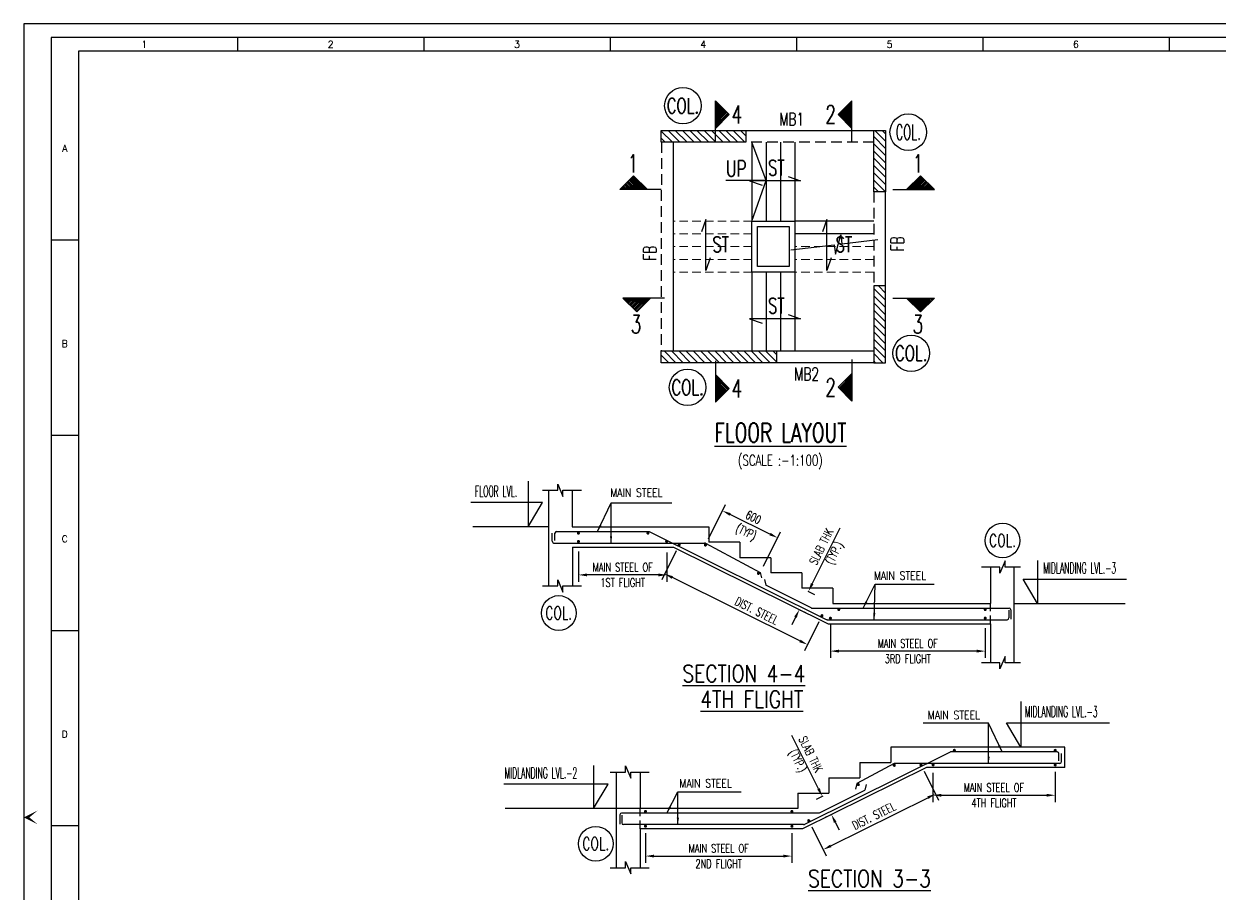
# Model space of a CAD drawing. Header units: millimetres. Extents: x 1056218 to 1123340, y -431462 to -384245.
# Drawn here: x 1056218 to 1091245, y -409738 to -384245 of the extents above; entities that cross this region are included whole.
import ezdxf
from ezdxf.enums import TextEntityAlignment as Align

# ---------------------------------------------------------------- set-up
doc = ezdxf.new("R2010")
doc.units = ezdxf.units.MM
doc.header["$MEASUREMENT"] = 0
doc.header["$PDMODE"] = 34
doc.header["$PDSIZE"] = -5
for name, pattern in [('( HIDDEN )', [0.375, 0.25, -0.125]), ('CONTINULUS', [0, 0, 0]), ('DASHED', [0.75, 0.5, -0.25]), ('HIDDEN2', [0.1875, 0.125, -0.0625])]:
    doc.linetypes.add(name, pattern=pattern)
for name, color, linetype in [('LEVEL SECTION', 3, 'Continuous'), ('PNA', 8, 'Continuous'), ('R.C.C. STRUCTURE', 4, 'Continuous'), ('S-BEAM INNER', 4, 'HIDDEN2'), ('S-BEAM NO', 3, 'Continuous'), ('S-BRECK LINE', 8, 'Continuous'), ('S-COLUMN', 1, 'Continuous'), ('S-COLUMN CIRCLE', 9, 'Continuous'), ('S-COLUMN HATCH', 8, 'Continuous'), ('S-COLUMN NO', 2, 'Continuous'), ('S-DIM-1', 5, 'Continuous'), ('S-LEVEL SECTION', 3, 'Continuous'), ('S-REINFORCEMENT', 6, 'Continuous'), ('S-SECTION MARK', 1, 'Continuous'), ('S-SLAB MARK', 3, 'Continuous'), ('S-SLAB NO', 3, 'Continuous'), ('S-STAIRCASE', 5, 'Continuous'), ('S-TEXT', 2, 'Continuous'), ('S-TEXT-1', 4, 'Continuous'), ('S-TITIL', 6, 'Continuous'), ('STEEL', 6, 'Continuous')]:
    doc.layers.add(name, color=color, linetype=linetype)
doc.styles.add('ROMANS', font='simplex.shx', dxfattribs={"width": 0.7})
doc.dimstyles.new('DIM 100', dxfattribs={"dimscale": 100, "dimtxt": 2, "dimasz": 2, "dimexe": 1, "dimexo": 1, "dimgap": 1, "dimtad": 1, "dimdec": 0, "dimzin": 0, "dimdsep": 46, "dimtxsty": 'ROMANS', "dimcen": 0, "dimclrd": 170, "dimclre": 170, "dimclrt": 4, "dimadec": 0, "dimazin": 0, "dimtfac": 1, "dimtdec": 0, "dimtofl": 0, "dimtmove": 0, "dimatfit": 3, "dimfxl": 0, "dimtolj": 1, "dimtzin": 0, "dimarcsym": 0})
doc.dimstyles.new('dim33.33', dxfattribs={"dimtxt": 250, "dimasz": 250, "dimexe": 200, "dimexo": 200, "dimgap": 100, "dimtad": 1, "dimdec": 0, "dimlfac": 0.333331, "dimzin": 0, "dimdsep": 46, "dimtxsty": 'ROMANS', "dimcen": 0, "dimclrd": 5, "dimclre": 5, "dimclrt": 4, "dimadec": 0, "dimazin": 0, "dimtfac": 1, "dimtdec": 0, "dimtix": 1, "dimtofl": 0, "dimtmove": 2, "dimatfit": 3, "dimfxl": 0, "dimtolj": 1, "dimtzin": 0, "dimlwd": -1, "dimlwe": -1, "dimarcsym": 0})
pattern_1 = [(135, (-333103.3, -343183.53), (-106.066017, -106.066017), [])]
pattern_2 = [(135, (-326878.3, -340588.56), (-106.066017, -106.066017), [])]

# ---------------------------------------------------------------- blocks, each defined once
blk = doc.blocks.new('*D35')
at = {"layer": 'Defpoints', "color": 0}
for p in [(1082852, -406006), (1086442, -405981), (1086442, -406868)]:
    blk.add_point(p, dxfattribs=at)
at = {"layer": 'S-DIM-1', "color": 5}
for p, q in [((1082852, -406206), (1082852, -407068)), ((1086442, -406181), (1086442, -407068)), ((1083102, -406868), (1086192, -406868))]:
    blk.add_line(p, q, dxfattribs=at)
for points in [[(1083102, -406827), (1083102, -406910), (1082852, -406868)], [(1086192, -406910), (1086192, -406827), (1086442, -406868)]]:
    blk.add_solid(points, dxfattribs=at)
at = {"layer": 'S-DIM-1', "color": 4, "char_height": 250, "attachment_point": 5, "style": 'ROMANS'}
for s, insert in [('\\A1;\\Fsimplex.shx|c1;MAIN STEEL OF', (1084647, -406643)), ('4TH FLIGHT', (1084647, -407093))]:
    blk.add_mtext(s, dxfattribs=dict(at, insert=insert))
blk = doc.blocks.new('*D36')
at = {"layer": 'Defpoints', "color": 0}
for p in [(1074434, -407778), (1078727, -407778), (1078727, -408652)]:
    blk.add_point(p, dxfattribs=at)
at = {"layer": 'S-DIM-1', "color": 5}
for p, q in [((1074434, -407978), (1074434, -408852)), ((1078727, -407978), (1078727, -408852)), ((1074684, -408652), (1078477, -408652))]:
    blk.add_line(p, q, dxfattribs=at)
for points in [[(1074684, -408611), (1074684, -408694), (1074434, -408652)], [(1078477, -408694), (1078477, -408611), (1078727, -408652)]]:
    blk.add_solid(points, dxfattribs=at)
at = {"layer": 'S-DIM-1', "color": 4, "char_height": 250, "attachment_point": 5, "style": 'ROMANS'}
for s, insert in [('\\A1;\\Fsimplex.shx|c1;MAIN STEEL OF', (1076580, -408427)), ('2ND FLIGHT', (1076580, -408877))]:
    blk.add_mtext(s, dxfattribs=dict(at, insert=insert))
blk = doc.blocks.new('*D37')
at = {"layer": 'Defpoints', "color": 0}
for p in [(1082509, -405978), (1082932, -406829), (1079218, -407613)]:
    blk.add_point(p, dxfattribs=at)
at = {"layer": 'S-DIM-1', "color": 5}
for p, q in [((1082598, -406157), (1083021, -407008)), ((1079865, -408353), (1082708, -406940)), ((1079307, -407792), (1079731, -408643))]:
    blk.add_line(p, q, dxfattribs=at)
for points in [[(1082727, -406978), (1082689, -406903), (1082932, -406829)], [(1079847, -408316), (1079884, -408390), (1079642, -408464)]]:
    blk.add_solid(points, dxfattribs=at)
at = {"layer": 'S-DIM-1', "color": 4, "insert": (1081129, -407472), "char_height": 250, "attachment_point": 5, "rotation": 26.4273, "style": 'ROMANS'}
blk.add_mtext('\\A1;\\Fsimplex.shx|c1;DIST. STEEL', dxfattribs=at)
blk = doc.blocks.new('*D38')
at = {"layer": 'Defpoints', "color": 0}
for p in [(1079807, -406804), (1080074, -407339), (1079883, -407435)]:
    blk.add_point(p, dxfattribs=at)
at = {"layer": 'S-DIM-1', "color": 5}
for p, q in [((1079504, -406676), (1078726, -405119)), ((1079628, -406893), (1079437, -406989)), ((1079896, -407428), (1079704, -407524)), ((1079994, -407658), (1080106, -407882))]:
    blk.add_line(p, q, dxfattribs=at)
for points in [[(1079466, -406695), (1079541, -406657), (1079615, -406900)], [(1080032, -407640), (1079957, -407677), (1079883, -407435)]]:
    blk.add_solid(points, dxfattribs=at)
at = {"layer": 'S-DIM-1', "color": 4, "insert": (1079055, -405779), "char_height": 250, "attachment_point": 5, "rotation": 296.5497, "style": 'ROMANS'}
blk.add_mtext('\\A1;SLAB THK\\P(TYP.)', dxfattribs=at)
blk = doc.blocks.new('*D44')
at = {"layer": 'Defpoints', "color": 0}
for p in [(1072469, -399519), (1075065, -399544), (1072469, -400406)]:
    blk.add_point(p, dxfattribs=at)
at = {"layer": 'S-DIM-1', "color": 5}
for p, q in [((1072469, -399719), (1072469, -400606)), ((1075065, -399744), (1075065, -400606)), ((1074815, -400406), (1072719, -400406))]:
    blk.add_line(p, q, dxfattribs=at)
for points in [[(1072719, -400365), (1072719, -400448), (1072469, -400406)], [(1074815, -400448), (1074815, -400365), (1075065, -400406)]]:
    blk.add_solid(points, dxfattribs=at)
at = {"layer": 'S-DIM-1', "color": 4, "char_height": 250, "attachment_point": 5, "style": 'ROMANS'}
for s, insert in [('\\A1;\\Fsimplex.shx|c1;MAIN STEEL OF', (1073767, -400181)), ('1ST FLIGHT', (1073767, -400631))]:
    blk.add_mtext(s, dxfattribs=dict(at, insert=insert))
blk = doc.blocks.new('*D45')
at = {"layer": 'Defpoints', "color": 0}
for p in [(1079853, -401674), (1084392, -401766), (1079853, -402641)]:
    blk.add_point(p, dxfattribs=at)
at = {"layer": 'S-DIM-1', "color": 5}
for p, q in [((1079853, -401874), (1079853, -402841)), ((1084392, -401966), (1084392, -402841)), ((1084142, -402641), (1080103, -402641))]:
    blk.add_line(p, q, dxfattribs=at)
for points in [[(1080103, -402599), (1080103, -402682), (1079853, -402641)], [(1084142, -402682), (1084142, -402599), (1084392, -402641)]]:
    blk.add_solid(points, dxfattribs=at)
at = {"layer": 'S-DIM-1', "color": 4, "char_height": 250, "attachment_point": 5, "style": 'ROMANS'}
for s, insert in [('\\A1;\\Fsimplex.shx|c1;MAIN STEEL OF', (1082122, -402416)), ('3RD FLIGHT', (1082122, -402866))]:
    blk.add_mtext(s, dxfattribs=dict(at, insert=insert))
blk = doc.blocks.new('*D46')
at = {"layer": 'Defpoints', "color": 0}
for p in [(1075421, -399521), (1074998, -400372), (1079607, -401601)]:
    blk.add_point(p, dxfattribs=at)
at = {"layer": 'S-DIM-1', "color": 5}
for p, q in [((1075332, -399700), (1074909, -400551)), ((1078960, -402341), (1075222, -400483)), ((1079518, -401780), (1079095, -402631))]:
    blk.add_line(p, q, dxfattribs=at)
for points in [[(1075241, -400446), (1075203, -400521), (1074998, -400372)], [(1078941, -402378), (1078978, -402304), (1079184, -402452)]]:
    blk.add_solid(points, dxfattribs=at)
at = {"layer": 'S-DIM-1', "color": 4, "insert": (1077696, -401460), "char_height": 250, "attachment_point": 5, "rotation": 333.5733, "style": 'ROMANS'}
blk.add_mtext('\\A1;DIST. STEEL', dxfattribs=at)
blk = doc.blocks.new('*D47')
at = {"layer": 'Defpoints', "color": 0}
for p in [(1079018, -400792), (1078751, -401327), (1078943, -401423)]:
    blk.add_point(p, dxfattribs=at)
at = {"layer": 'S-DIM-1', "color": 5}
for p, q in [((1079322, -400664), (1080140, -399026)), ((1079197, -400881), (1079389, -400977)), ((1078930, -401416), (1079122, -401512)), ((1078831, -401646), (1078719, -401870))]:
    blk.add_line(p, q, dxfattribs=at)
for points in [[(1079284, -400645), (1079359, -400683), (1079210, -400888)], [(1078868, -401665), (1078794, -401628), (1078943, -401423)]]:
    blk.add_solid(points, dxfattribs=at)
at = {"layer": 'S-DIM-1', "color": 4, "insert": (1079811, -399686), "char_height": 250, "attachment_point": 5, "rotation": 63.4503, "style": 'ROMANS'}
blk.add_mtext('\\A1;SLAB THK\\P(TYP.)', dxfattribs=at)
blk = doc.blocks.new('*D48')
at = {"layer": 'Defpoints', "color": 0}
for p in [(1076690, -398523), (1076194, -399531), (1077810, -400327)]:
    blk.add_point(p, dxfattribs=at)
at = {"layer": 'S-DIM-1', "color": 5}
for p, q in [((1076282, -399352), (1076779, -398343)), ((1078082, -399208), (1076915, -398633)), ((1077898, -400147), (1078395, -399138))]:
    blk.add_line(p, q, dxfattribs=at)
for points in [[(1076933, -398596), (1076896, -398670), (1076690, -398523)], [(1078064, -399245), (1078101, -399170), (1078307, -399318)]]:
    blk.add_solid(points, dxfattribs=at)
at = {"layer": 'S-DIM-1', "color": 4, "char_height": 250, "attachment_point": 5, "rotation": 333.7989, "style": 'ROMANS'}
for s, insert in [('\\A1;600', (1077598, -398718)), ('(TYP)', (1077370, -399181))]:
    blk.add_mtext(s, dxfattribs=dict(at, insert=insert))
blk = doc.blocks.new('FOLDER')
at = {"layer": 'PNA'}
for points in [[(-1250, 2500), (0, 0), (0, 1000)], [(1250, 2500), (0, 0), (0, 1000)]]:
    blk.add_solid(points, dxfattribs=at)
blk = doc.blocks.new('SHEET')
at = {"elevation": -8, "flags": 128}
blk.add_lwpolyline([(674017, -125881), (763101, -125881), (763101, -63214), (674017, -63214)], close=True, dxfattribs=at)
at = {"layer": 'PNA'}
for p, q in [((682323, -63743, -8), (682323, -64273, -8)), ((689570, -63743, -8), (689570, -64273, -8)), ((696817, -63743, -8), (696817, -64273, -8)), ((704065, -63743, -8), (704065, -64273, -8)), ((711312, -63743, -8), (711312, -64273, -8)), ((718559, -63743, -8), (718559, -64273, -8)), ((675076, -71620, -8), (676135, -71620, -8)), ((675076, -79220, -8), (676135, -79220, -8)), ((675076, -86820, -8), (676135, -86820, -8)), ((675076, -94421, -8), (676135, -94421, -8))]:
    blk.add_line(p, q, dxfattribs=at)
at = {"layer": 'PNA', "color": 1, "elevation": -8}
for points in [[(675076, -125351), (762572, -125351), (762572, -63743), (675076, -63743)], [(676135, -124822), (762042, -124822), (762042, -64273), (676135, -64273)]]:
    blk.add_lwpolyline(points, close=True, dxfattribs=at)
at = {"layer": 'PNA', "xscale": 0.2118545526379952, "yscale": 0.2118545526379952, "zscale": 0.2118545526379952, "rotation": 270}
blk.add_blockref('FOLDER', (674017, -94103, -8), dxfattribs=at)
at = {"layer": 'PNA', "style": 'ROMANS'}
for s, p in [('1', (678700, -64008, -8)), ('2', (685947, -64008, -8)), ('3', (693195, -64008, -8)), ('4', (700442, -64008, -8)), ('5', (707689, -64008, -8)), ('6', (714936, -64008, -8)), ('A', (675605, -68060, -8)), ('B', (675605, -75660, -8)), ('C', (675605, -83260, -8)), ('D', (675605, -90861, -8))]:
    blk.add_text(s, height=265, dxfattribs=at).set_placement(p, align=Align.MIDDLE)

msp = doc.modelspace()

# ---------------------------------------------------------------- hatches: boundary and pattern name
at = {"layer": 'S-COLUMN HATCH'}
h = msp.add_hatch(dxfattribs=at)
h.set_pattern_fill('ANSI31', color=256, scale=1200, angle=90, style=0)
h.set_pattern_definition(pattern_1)
h.paths.add_polyline_path([(1074898.8, -387372.1), (1077373.8, -387372.1), (1077373.8, -387717.1), (1074898.8, -387717.1)])
h = msp.add_hatch(dxfattribs=at)
h.set_pattern_fill('ANSI31', color=256, scale=1200, angle=90, style=0)
h.set_pattern_definition(pattern_2)
h.paths.add_polyline_path([(1081123.8, -387372.1), (1081469, -387372.1), (1081469, -389172.1), (1081123.8, -389172.1)])
h = msp.add_hatch(dxfattribs=at)
h.set_pattern_fill('ANSI31', color=256, scale=1200, angle=90, style=0)
h.set_pattern_definition(pattern_2)
h.paths.add_polyline_path([(1081123.8, -394182.1), (1081469, -394182.1), (1081469, -391932.1), (1081123.8, -391932.1)])
h = msp.add_hatch(dxfattribs=at)
h.set_pattern_fill('ANSI31', color=256, scale=1200, angle=90, style=0)
h.set_pattern_definition(pattern_1)
h.paths.add_polyline_path([(1074898.8, -393837.1), (1078273.8, -393837.1), (1078273.8, -394182.1), (1074898.8, -394182.1)])
at = {"layer": 'S-SECTION MARK', "ltscale": 5}
h = msp.add_hatch(dxfattribs=at)
h.set_pattern_fill('ANSI31', color=256, scale=258.610446, angle=270, style=0)
h.set_pattern_definition([(225, (1079247.574, -275010.477), (-22.85815, 22.85815), [])])
h.paths.add_polyline_path([(1076889.8, -386906.2), (1076489.1, -386498.4), (1076489.1, -387314)])
h = msp.add_hatch(dxfattribs=at)
h.set_pattern_fill('ANSI31', color=256, scale=258.610446, angle=270, style=0)
h.set_pattern_definition([(315, (1077726.95, -275009.912), (22.85815, 22.85815), [])])
h.paths.add_polyline_path([(1080084.7, -386905.6), (1080485.4, -386497.8), (1080485.4, -387313.4)])
h = msp.add_hatch(dxfattribs=at)
h.set_pattern_fill('ANSI31', color=256, scale=258.610446, angle=360, style=0)
h.set_pattern_definition([(135, (1191410.99, -391862.108), (22.85815, 22.85815), [])])
h.paths.add_polyline_path([(1074086.6, -388702.9), (1073678.8, -389103.6), (1074494.4, -389103.6)])
h = msp.add_hatch(dxfattribs=at)
h.set_pattern_fill('ANSI31', color=256, scale=258.610446, angle=180, style=0)
h.set_pattern_definition([(45, (965168.384, -391862.108), (-22.85815, 22.85815), [])])
h.paths.add_polyline_path([(1082492.7, -388702.9), (1082900.5, -389103.6), (1082084.9, -389103.6)])
h = msp.add_hatch(dxfattribs=at)
h.set_pattern_fill('ANSI31', color=256, scale=258.610446, style=0)
h.set_pattern_definition([(225, (1191500.615, -389534.846), (22.85815, -22.85815), [])])
h.paths.add_polyline_path([(1074176.3, -392694), (1073768.5, -392293.3), (1074584.1, -392293.3)])
h = msp.add_hatch(dxfattribs=at)
h.set_pattern_fill('ANSI31', color=256, scale=258.610446, angle=180, style=0)
h.set_pattern_definition([(315, (965168.384, -389534.846), (-22.85815, -22.85815), [])])
h.paths.add_polyline_path([(1082492.7, -392694), (1082900.5, -392293.3), (1082084.9, -392293.3)])
h = msp.add_hatch(dxfattribs=at)
h.set_pattern_fill('ANSI31', color=256, scale=258.610446, angle=90, style=0)
h.set_pattern_definition([(135, (1079247.574, -506831.33), (-22.85815, -22.85815), [])])
h.paths.add_polyline_path([(1076889.8, -394935.6), (1076489.1, -395343.4), (1076489.1, -394527.8)])
h = msp.add_hatch(dxfattribs=at)
h.set_pattern_fill('ANSI31', color=256, scale=258.610446, angle=90, style=0)
h.set_pattern_definition([(45, (1077726.95, -506798.58), (22.85815, -22.85815), [])])
h.paths.add_polyline_path([(1080084.7, -394902.9), (1080485.4, -395310.7), (1080485.4, -394495.1)])

# ---------------------------------------------------------------- linework, layer by layer
at = {"layer": 'LEVEL SECTION'}
for p, q in [((1071600.2, -398992, 7.5), (1069373.4, -398991.9, 7.5)), ((1085237, -401241.9, 7.5), (1088492.8, -401241.9, 7.5)), ((1074278.7, -407253.9, 7.5), (1070325.4, -407253.9, 7.5))]:
    msp.add_line(p, q, dxfattribs=at)
for points, elevation in [([(1070996.1, -397657.2), (1070996.1, -398992), (1071418.6, -398278), (1069311.9, -398278)], 8), ([(1085926.9, -399982.1), (1085926.9, -401242), (1085504.4, -400527.9), (1088535.8, -400527.9)], 7.5), ([(1085926.9, -399982.1), (1085926.9, -401242), (1085504.4, -400527.9), (1088453.5, -400527.9)], 7.5), ([(1085434.7, -404119.1), (1085434.7, -405453.9), (1085012.2, -404739.9), (1088031, -404739.9)], 8), ([(1072914.4, -405994), (1072914.4, -407253.9), (1073336.9, -406539.9), (1070284.6, -406539.9)], 7.5), ([(1072914.4, -405994), (1072914.4, -407253.9), (1073336.9, -406539.9), (1070367, -406539.9)], 7.5)]:
    msp.add_lwpolyline(points, dxfattribs=dict(at, elevation=elevation))
at = {"layer": 'R.C.C. STRUCTURE', "color": 130, "linetype": 'Continuous'}
for p, q in [((1072290.6, -398991.9, 8.1), (1076292.5, -398991.9, 7.5)), ((1072290.6, -398991.9, 8.1), (1076292.5, -398991.9, 7.5)), ((1076292.5, -398991.9, 7.5), (1076292.5, -399441.9, 7.5)), ((1076292.5, -398991.9, 7.5), (1076292.5, -399441.9, 7.5)), ((1072290.7, -399591.9, 15.5), (1075249.5, -399591.9, 8.2)), ((1072290.7, -399591.9, 15.5), (1075251.3, -399591.9, 8.2)), ((1075251.3, -399591.9, 8.6), (1079785.4, -401841.9, 7.5)), ((1077201.1, -399441.9, 7.5), (1076292.5, -399441.9, 7.5)), ((1077201.1, -399441.9, 7.5), (1076292.5, -399441.9, 7.5)), ((1077201.1, -399441.9, 7.5), (1077201.1, -399903.2, 7.5)), ((1078109.7, -399903.2, 7.5), (1077201.1, -399903.2, 7.5)), ((1078109.7, -399903.2, 7.5), (1078109.7, -400341.9, 7.5)), ((1079018.4, -400341.9, 7.5), (1078109.7, -400341.9, 7.5)), ((1079018.4, -400341.9, 7.5), (1078109.7, -400341.9, 7.5)), ((1079018.4, -400341.9, 7.5), (1079018.4, -400791.9, 7.5)), ((1079018.4, -400341.9, 7.5), (1079018.4, -400791.9, 7.5)), ((1079927, -400791.9, 7.5), (1079018.4, -400791.9, 7.5)), ((1079927, -400791.9, 7.5), (1079018.4, -400791.9, 7.5)), ((1079927, -400791.9, 7.5), (1079927, -401241.9, 7.5)), ((1079927, -400791.9, 7.5), (1079927, -401241.9, 7.5)), ((1079927, -400791.9, 7.5), (1079927, -401241.9, 7.5)), ((1079927, -400791.9, 7.5), (1079927, -401241.9, 7.5)), ((1079927, -401241.9, 7.5), (1084546.7, -401241.9, 7.5)), ((1079927, -401241.9, 7.5), (1084546.7, -401241.9, 7.5)), ((1079785.4, -401841.9, 7.5), (1084546.7, -401841.9, 7.5)), ((1086728.7, -405453.9, 7.5), (1081624.2, -405453.9, 7.5)), ((1081624.2, -405453.9, 7.5), (1081624.2, -405903.9, 7.5)), ((1081624.2, -405453.9, 7.5), (1081624.2, -405903.9, 7.5)), ((1086728.7, -405453.9, 7.5), (1081624.2, -405453.9, 7.5)), ((1086728.7, -406053.9, 7.5), (1086728.7, -405453.9, 7.5)), ((1080715.6, -405903.9, 7.5), (1080715.6, -406353.9, 7.5)), ((1080715.6, -405903.9, 7.5), (1081624.2, -405903.9, 7.5)), ((1080715.6, -405903.9, 7.5), (1081624.2, -405903.9, 7.5)), ((1080715.6, -405903.9, 7.5), (1080715.6, -406353.9, 7.5)), ((1082667.2, -406053.9, 8.4), (1079039.9, -407853.9, 7.5)), ((1086728.6, -406053.9, 15), (1082667.2, -406053.9, 8.2)), ((1086728.6, -406053.9, 15), (1082667.2, -406053.9, 8.2)), ((1079806.9, -406353.9, 7.5), (1079806.9, -406803.9, 7.5)), ((1079806.9, -406353.9, 7.5), (1080715.6, -406353.9, 7.5)), ((1079806.9, -406353.9, 7.5), (1080715.6, -406353.9, 7.5)), ((1079806.9, -406353.9, 7.5), (1079806.9, -406803.9, 7.5)), ((1078898.3, -406803.9, 7.5), (1078898.3, -407253.9, 7.5)), ((1078898.3, -406803.9, 7.5), (1078898.3, -407253.9, 7.5)), ((1078898.3, -406803.9, 7.5), (1079806.9, -406803.9, 7.5)), ((1078898.3, -406803.9, 7.5), (1079806.9, -406803.9, 7.5)), ((1078898.3, -406803.9, 7.5), (1078898.3, -407253.9, 7.5)), ((1078898.3, -406803.9, 7.5), (1078898.3, -407253.9, 7.5)), ((1078898.3, -407253.9, 7.5), (1074278.7, -407253.9, 7.5)), ((1078898.3, -407253.9, 7.5), (1074278.7, -407253.9, 7.5)), ((1079039.9, -407853.9, 7.5), (1074278.7, -407853.9, 7.5))]:
    msp.add_line(p, q, dxfattribs=at)
at = {"layer": 'R.C.C. STRUCTURE', "color": 130}
for p, q in [((1076292.5, -398991.9, 7.5), (1076292.5, -399441.9, 7.5)), ((1076292.5, -398991.9, 7.5), (1076292.5, -399441.9, 7.5)), ((1081624.2, -405453.9, 7.5), (1081624.2, -405903.9, 7.5)), ((1081624.2, -405453.9, 7.5), (1081624.2, -405903.9, 7.5))]:
    msp.add_line(p, q, dxfattribs=at)
at = {"layer": 'R.C.C. STRUCTURE', "color": 130, "linetype": 'ByBlock'}
for p, q in [((1079927, -401241.9, 7.5), (1080707.6, -401241.9, 7.5)), ((1079927, -401241.9, 7.5), (1080707.6, -401241.9, 7.5)), ((1078898.3, -407253.9, 7.5), (1078117.7, -407253.9, 7.5)), ((1078898.3, -407253.9, 7.5), (1078117.7, -407253.9, 7.5))]:
    msp.add_line(p, q, dxfattribs=at)
at = {"layer": 'S-BEAM INNER', "linetype": 'CONTINULUS'}
for p, q in [((1077373.8, -387372.1), (1081123.8, -387372.1)), ((1075243.8, -387717.1), (1075243.8, -393837.1, 0)), ((1081469, -391932.1), (1081469, -389172.1)), ((1078273.8, -393837.1), (1081123.8, -393837.1, 0)), ((1081123.8, -394182.1), (1078273.8, -394182.1))]:
    msp.add_line(p, q, dxfattribs=at)
at = {"layer": 'S-BEAM INNER', "ltscale": 2500}
for p, q in [((1074899, -387717.1), (1074898.8, -393837.1)), ((1081123.8, -387717.1), (1077373.8, -387717.1)), ((1081123.8, -389172.1), (1081123.8, -391932.1))]:
    msp.add_line(p, q, dxfattribs=at)
at = {"layer": 'S-BEAM NO', "color": 253, "linetype": 'DASHED', "ltscale": 500}
for p, q in [((1084546.7, -401841.9, 7.5), (1084546.7, -401241.9, 7.5)), ((1074278.7, -407853.9, 7.5), (1074278.7, -407253.9, 7.5))]:
    msp.add_line(p, q, dxfattribs=at)
at = {"layer": 'S-BRECK LINE'}
for points, elevation in [([(1078694.9, -390873.5), (1079968.2, -390726.9), (1080001, -390999.7), (1080159.5, -390427.2), (1080192.2, -390700), (1081244.9, -390568.7)], -37.6), ([(1071415.4, -397924.6), (1071865.4, -397924.6), (1071865.4, -397741.4), (1072015.9, -398107.7), (1072015.9, -397924.6), (1072555.8, -397924.6)], 1330203.5), ([(1085421.9, -400174.6), (1084971.8, -400174.6), (1084971.8, -399991.4), (1084821.4, -400357.7), (1084821.4, -400174.6), (1084281.5, -400174.6)], 1330203), ([(1071415.4, -400730.9), (1071865.4, -400730.9), (1071865.4, -400547.8), (1072015.9, -400914.1), (1072015.9, -400730.9), (1072555.8, -400730.9)], 1330203.5), ([(1085421.9, -402980.9), (1084971.8, -402980.9), (1084971.8, -402797.8), (1084821.4, -403164.1), (1084821.4, -402980.9), (1084281.5, -402980.9)], 1330203), ([(1073403.5, -406186.5), (1073853.5, -406186.5), (1073853.5, -406003.3), (1074003.9, -406369.7), (1074003.9, -406186.5), (1074543.8, -406186.5)], 1330203), ([(1073403.5, -408992.9), (1073853.5, -408992.9), (1073853.5, -408809.7), (1074003.9, -409176), (1074003.9, -408992.9), (1074543.8, -408992.9)], 1330203)]:
    msp.add_lwpolyline(points, dxfattribs=dict(at, elevation=elevation))
at = {"layer": 'S-COLUMN', "linetype": 'CONTINULUS'}
for points in [[(1074898.8, -387372.1), (1077373.8, -387372.1), (1077373.8, -387717.1), (1074898.8, -387717.1)], [(1081123.8, -387372.1), (1081469, -387372.1), (1081469, -389172.1), (1081123.8, -389172.1)], [(1081123.8, -394182.1), (1081469, -394182.1), (1081469, -391932.1), (1081123.8, -391932.1)], [(1074898.8, -393837.1), (1078273.8, -393837.1), (1078273.8, -394182.1), (1074898.8, -394182.1)]]:
    msp.add_lwpolyline(points, close=True, dxfattribs=at)
at = {"layer": 'S-COLUMN'}
for points, elevation in [([(1071600.3, -400730.9), (1071600.2, -397924.6)], 8.1), ([(1072290.6, -397924.6), (1072290.6, -398991.9)], 8.1), ([(1072290.7, -399591.9), (1072290.7, -400730.9)], 8.1), ([(1084546.7, -400174.6), (1084546.7, -401241.9)], 7.5), ([(1085237, -402980.9), (1085237.1, -400174.6)], 7.5), ([(1084546.6, -401841.9), (1084546.6, -402980.9)], 7.5), ([(1073588.3, -408992.9), (1073588.3, -406186.5)], 7.5), ([(1074278.7, -406186.5), (1074278.7, -407253.9)], 7.5), ([(1074278.7, -407853.9), (1074278.7, -408992.9)], 7.5)]:
    msp.add_lwpolyline(points, dxfattribs=dict(at, elevation=elevation))
at = {"layer": 'S-COLUMN CIRCLE'}
for centre, radius in [((1075532.5, -386643.9), 536.2), ((1082136.3, -387420.5), 536.2), ((1082222, -393905.9), 536.2), ((1075669.5, -394904.4), 536.2), ((1084899.4, -399397.8, 0), 509.4), ((1071893, -401523.1, 29.4), 509.4), ((1072979.2, -408289.2, 28.9), 509.4)]:
    msp.add_circle(centre, radius, dxfattribs=at)
at = {"layer": 'S-REINFORCEMENT', "color": 5}
for p, q in [((1071700.3, -399420.2, 8.2), (1071700.3, -399177.4, 8.2)), ((1071780.3, -399391.9, 8.2), (1071780.3, -399184.2, 8.2)), ((1071830.3, -399134.2, 8.2), (1074543.7, -399134.2, 7.4)), ((1074543.7, -399134.2, 8.7), (1079733.7, -401713.3, 7.5)), ((1071750.3, -399470.2, 8.2), (1076167.6, -399470.2, 7.5)), ((1076191.2, -399476.1, 7.5), (1077791.4, -400332.7, 7.5)), ((1077791.4, -400332.7, 7.5), (1077830.5, -400496, 7.5)), ((1077791.4, -400332.7, 7.5), (1077830.5, -400496, 7.5)), ((1077919.3, -400544.4, 7.5), (1077958.4, -400707.6, 7.5)), ((1077919.3, -400544.4, 7.5), (1077958.4, -400707.6, 7.5)), ((1079213.4, -401334.9, 7.5), (1077958.4, -400707.6, 7.5)), ((1079288.2, -401372.3, 7.5), (1077958.4, -400707.6, 7.5)), ((1079310.5, -401377.6, 7.5), (1085091.5, -401377.6, 7.5)), ((1079756, -401718.5, 7.5), (1085035, -401718.5, 7.5)), ((1085085, -401442.8, 7.5), (1085085, -401668.5, 7.5)), ((1085141.5, -401427.6, 7.5), (1085141.5, -401703.3, 7.5)), ((1083365.6, -405601.3, 8.5), (1079091.6, -407725.2, 7.5)), ((1086498.7, -405596.1, 8.2), (1083387.9, -405596.1, 7.4)), ((1081725.5, -405938, 7.5), (1080624.6, -406527.4, 7.5)), ((1086578.7, -405932.1, 8.2), (1081749.1, -405932.1, 7.5)), ((1086548.7, -405853.8, 8.2), (1086548.7, -405646.1, 8.2)), ((1086628.7, -405882.1, 8.2), (1086628.7, -405639.3, 8.2)), ((1080624.6, -406527.4, 7.5), (1080585.5, -406690.6, 7.5)), ((1080624.6, -406527.4, 7.5), (1080585.5, -406690.6, 7.5)), ((1080906.1, -406556.3, 7.5), (1080867, -406719.5, 7.5)), ((1080906.1, -406556.3, 7.5), (1080867, -406719.5, 7.5)), ((1079537.1, -407384.2, 7.5), (1080867, -406719.5, 7.5)), ((1079611.9, -407346.9, 7.5), (1080867, -406719.5, 7.5)), ((1073683.8, -407439.5, 7.5), (1073683.8, -407715.2, 7.5)), ((1079514.8, -407389.5, 7.5), (1073733.8, -407389.5, 7.5)), ((1073740.4, -407454.7, 7.5), (1073740.4, -407680.4, 7.5)), ((1079069.4, -407730.4, 7.5), (1073790.4, -407730.4, 7.5))]:
    msp.add_line(p, q, dxfattribs=at)
at = {"layer": 'S-REINFORCEMENT', "color": 5, "extrusion": (0.00011904, 0, 1)}
msp.add_arc((1071830.2, -399184.2, 135.7), 50, 90, 180, dxfattribs=at)
at = {"layer": 'S-REINFORCEMENT', "color": 5, "extrusion": (7.16275e-05, 0, 1)}
msp.add_arc((1071750.3, -399420.2, 84.9), 50, 180, 270, dxfattribs=at)
at = {"layer": 'S-REINFORCEMENT', "color": 5, "extrusion": (7.16275e-05, 0.000133799, 1)}
msp.add_arc((1076167.6, -399520.2, 31.2), 50, 61.83815, 90, dxfattribs=at)
at = {"layer": 'S-REINFORCEMENT', "color": 5}
for centre, start, end in [((1079310.5, -401327.6, 7.5), 243.44228, 270), ((1085091.5, -401427.6, 7.5), 0, 90), ((1085035, -401668.5, 7.5), 270, 0), ((1073733.8, -407439.5, 7.5), 90, 180), ((1073790.4, -407680.4, 7.5), 180, 270), ((1079514.8, -407339.5, 7.5), 270, 296.55772)]:
    msp.add_arc(centre, 50, start, end, dxfattribs=at)
at = {"layer": 'S-REINFORCEMENT', "color": 5, "extrusion": (0, -0.000466261, 1)}
for centre, start, end in [((1079756, -401668.5, 194.8), 243.57558, 270), ((1079069.4, -407680.4, 197.6), 270, 296.42442)]:
    msp.add_arc(centre, 50, start, end, dxfattribs=at)
at = {"layer": 'S-REINFORCEMENT', "color": 5, "extrusion": (-0.00011904, -0.000226712, 1)}
msp.add_arc((1083387.9, -405646.1, -28.5), 50, 90, 116.42442, dxfattribs=at)
at = {"layer": 'S-REINFORCEMENT', "color": 5, "extrusion": (-0.00011904, 0, 1)}
msp.add_arc((1086498.6, -405646.1, -121.2), 50, 0, 90, dxfattribs=at)
at = {"layer": 'S-REINFORCEMENT', "color": 5, "extrusion": (-7.16275e-05, 0.000133799, 1)}
msp.add_arc((1081749.1, -405982.1, -124.3), 50, 90, 118.16185, dxfattribs=at)
at = {"layer": 'S-REINFORCEMENT', "color": 5, "extrusion": (-7.16275e-05, 0, 1)}
msp.add_arc((1086578.7, -405882.1, -69.7), 50, 270, 0, dxfattribs=at)
at = {"layer": 'S-SECTION MARK'}
for p, q in [((1076489.1, -387717.7), (1076489.1, -386498.4)), ((1076489.1, -386498.4), (1076889.8, -386906.2)), ((1080485.4, -386497.8), (1080084.7, -386905.6)), ((1080485.4, -387717.1), (1080485.4, -386497.8)), ((1076489.1, -387314), (1076889.8, -386906.2)), ((1080485.4, -387313.4), (1080084.7, -386905.6)), ((1073678.8, -389103.6, 0), (1074086.6, -388702.9, 0)), ((1074494.4, -389103.6, 0), (1074086.6, -388702.9, 0)), ((1082084.9, -389103.6), (1082492.7, -388702.9)), ((1082900.5, -389103.6), (1082492.7, -388702.9)), ((1074898.1, -389103.6, 0), (1073678.8, -389103.6, 0)), ((1081681.3, -389103.6), (1082900.5, -389103.6)), ((1074987.7, -392293.3), (1073768.5, -392293.3)), ((1073768.5, -392293.3), (1074176.3, -392694)), ((1074584.1, -392293.3), (1074176.3, -392694)), ((1081681.3, -392293.3), (1082900.5, -392293.3)), ((1082084.9, -392293.3), (1082492.7, -392694)), ((1082900.5, -392293.3), (1082492.7, -392694)), ((1076489.1, -394124.1), (1076489.1, -395343.4)), ((1080485.4, -394091.4), (1080485.4, -395310.7)), ((1076489.1, -394527.8), (1076889.8, -394935.6)), ((1080485.4, -394495.1), (1080084.7, -394902.9)), ((1076489.1, -395343.4), (1076889.8, -394935.6)), ((1080485.4, -395310.7), (1080084.7, -394902.9))]:
    msp.add_line(p, q, dxfattribs=at)
at = {"layer": 'S-SLAB MARK'}
for points in [[(1078613.6, -388720.1), (1078982.2, -388848.6), (1077482.2, -388848.6), (1077850.9, -388977.1)], [(1076333.4, -391108.7), (1076204.8, -391477.4), (1076204.8, -389977.4), (1076076.3, -390346)], [(1079875.9, -391108.7), (1079747.3, -391477.4), (1079747.3, -389977.4), (1079618.8, -390346)], [(1078613.6, -392764.8), (1078982.2, -392893.3), (1077482.2, -392893.3), (1077850.9, -393021.8)]]:
    msp.add_lwpolyline(points, dxfattribs=at)
at = {"layer": 'S-STAIRCASE'}
for p, q in [((1077553.8, -387717.1), (1077553.8, -390027.1)), ((1077973.8, -387717.1), (1077973.8, -390027.1)), ((1078393.8, -387717.1), (1078393.8, -390027.1)), ((1078813.8, -387717.1), (1078813.8, -390027.1)), ((1081123.7, -390027.1, 0), (1078813.8, -390027.1, 0)), ((1081123.7, -390402.1, 0), (1078813.8, -390402.1, 0)), ((1077553.8, -391527.1, 0), (1077553.8, -393837.1, 0)), ((1077973.8, -391527.1, 0), (1077973.8, -393837.1, 0)), ((1078393.8, -391527.1, 0), (1078393.8, -393837.1, 0)), ((1078813.8, -391527.1, 0), (1078813.8, -393837.1, 0))]:
    msp.add_line(p, q, dxfattribs=at)
at = {"layer": 'S-STAIRCASE', "ltscale": 1000}
msp.add_line((1077973.8, -388842.1, 0), (1076791.7, -388842.1, 0), dxfattribs=at)
at = {"layer": 'S-STAIRCASE', "linetype": '( HIDDEN )', "lineweight": 5, "ltscale": 1000}
for p, q in [((1077553.8, -390027.1, 0), (1075244, -390027.1, 0)), ((1077553.8, -390402.1, 0), (1075244, -390402.1, 0)), ((1077553.8, -390777.1, 0), (1075244, -390777.1, 0)), ((1081123.7, -390777.1, 0), (1078813.8, -390777.1, 0)), ((1077553.8, -391152.1, 0), (1075244, -391152.1, 0)), ((1081123.7, -391152.1, 0), (1078813.8, -391152.1, 0)), ((1077553.8, -391527.1, 0), (1075244, -391527.1, 0)), ((1081123.7, -391527.1, 0), (1078813.8, -391527.1, 0))]:
    msp.add_line(p, q, dxfattribs=at)
at = {"layer": 'S-STAIRCASE', "ltscale": 1000, "elevation": 0}
msp.add_lwpolyline([(1077553.8, -390026.2), (1077973.8, -388842.1), (1077554, -387717.1)], dxfattribs=at)
at = {"layer": 'S-STAIRCASE'}
for points in [[(1077553.8, -390026.4), (1078813.8, -390026.4), (1078813.8, -391527.1), (1077553.8, -391527.1)], [(1078648.8, -391362.1), (1077718.8, -391362.1), (1077718.8, -390192.1), (1078648.8, -390192.1)]]:
    msp.add_lwpolyline(points, close=True, dxfattribs=at)
at = {"layer": 'STEEL', "color": 5, "linetype": 'Continuous', "ltscale": 50, "const_width": 43.5}
for points, elevation in [([(1072492.3, -399179.7, -1), (1072445.8, -399179.7, -1)], 16.5), ([(1072492.3, -399179.7, -1), (1072445.8, -399179.7, -1)], 16.5), ([(1072492.3, -399424.4, -1), (1072445.8, -399424.4, -1)], 17), ([(1075078.2, -399420.5, -1), (1075031.7, -399420.5, -1)], 0.5), ([(1075078.2, -399420.5, -1), (1075031.7, -399420.5, -1)], 0.5), ([(1075444.4, -399520.8, -1), (1075397.9, -399520.8, -1)], 7.8), ([(1075444.4, -399520.8, -1), (1075397.9, -399520.8, -1)], 7.8), ([(1076213.7, -399529.7, -1), (1076167.2, -399529.7, -1)], 7.5), ([(1076213.7, -399529.7, -1), (1076167.2, -399529.7, -1)], 7.5), ([(1077767.6, -400360.8, -1), (1077721.1, -400360.8, -1)], 7.5), ([(1077767.6, -400360.8, -1), (1077721.1, -400360.8, -1)], 7.5), ([(1083462.9, -405551.3, 1), (1083509.4, -405551.3, 1)], 0), ([(1083462.9, -405551.3, 1), (1083509.4, -405551.3, 1)], 0), ([(1086418.7, -405551.3, 1), (1086465.2, -405551.3, 1)], 15.9), ([(1086418.7, -405551.3, 1), (1086465.2, -405551.3, 1)], 15.9), ([(1081703, -405991.7, 1), (1081749.5, -405991.7, 1)], 7.5), ([(1081703, -405991.7, 1), (1081749.5, -405991.7, 1)], 7.5), ([(1082485.6, -405977.7, 1), (1082532.1, -405977.7, 1)], 7.5), ([(1082485.6, -405977.7, 1), (1082532.1, -405977.7, 1)], 7.5), ([(1082838.4, -405976.8, 1), (1082884.9, -405976.8, 1)], 0), ([(1082838.4, -405976.8, 1), (1082884.9, -405976.8, 1)], 0), ([(1086418.7, -405980.7, 1), (1086465.2, -405980.7, 1)], 15.9), ([(1080648.4, -406555.4, 1), (1080694.9, -406555.4, 1)], 7.5), ([(1080648.4, -406555.4, 1), (1080694.9, -406555.4, 1)], 7.5), ([(1074410.4, -407343.4, 1), (1074456.9, -407343.4, 1)], 0), ([(1074410.4, -407343.4, 1), (1074456.9, -407343.4, 1)], 0), ([(1078704.1, -407343.4, 1), (1078750.6, -407343.4, 1)], 0), ([(1078704.1, -407343.4, 1), (1078750.6, -407343.4, 1)], 0), ([(1079195.2, -407613, 1), (1079241.7, -407613, 1)], 0), ([(1079195.2, -407613, 1), (1079241.7, -407613, 1)], 0), ([(1074410.4, -407778.3, 1), (1074456.9, -407778.3, 1)], 0), ([(1078704.1, -407778.3, 1), (1078750.6, -407778.3, 1)], 0)]:
    msp.add_lwpolyline(points, format="xyb", close=True, dxfattribs=dict(at, elevation=elevation))
for points in [[(1074530.1, -399179.7, -1), (1074483.6, -399179.7, -1)], [(1074530.1, -399179.7, -1), (1074483.6, -399179.7, -1)], [(1080121.3, -401421.6, -1), (1080074.8, -401421.6, -1)], [(1080121.3, -401421.6, -1), (1080074.8, -401421.6, -1)], [(1084414.9, -401421.6, -1), (1084368.4, -401421.6, -1)], [(1084414.9, -401421.6, -1), (1084368.4, -401421.6, -1)], [(1079630.1, -401601.1, -1), (1079583.6, -401601.1, -1)], [(1079630.1, -401601.1, -1), (1079583.6, -401601.1, -1)], [(1079876, -401674.1, -1), (1079829.5, -401674.1, -1)], [(1084414.9, -401674.1, -1), (1084368.4, -401674.1, -1)]]:
    msp.add_lwpolyline(points, format="xyb", close=True, dxfattribs=at)

# ---------------------------------------------------------------- block references
at = {"xscale": 0.7534615122783412, "yscale": 0.7534615122783412, "zscale": 0.7534615122783412}
msp.add_blockref('SHEET', (548372.2, -336615.9, 5.7), dxfattribs=at)

# ---------------------------------------------------------------- texts
at = {"layer": 'S-BEAM NO', "style": 'ROMANS', "width": 0.7}
for s, p in [('MB1', (1078717.6, -387038.1)), ('MB2', (1079155.1, -394514.6))]:
    msp.add_text(s, height=375, dxfattribs=at).set_placement(p, align=Align.MIDDLE_CENTER)
for p in [(1081816.5, -390695.7), (1074562, -390967.6)]:
    msp.add_text('FB', height=375, rotation=90, dxfattribs=at).set_placement(p, align=Align.MIDDLE_CENTER)
at = {"layer": 'S-COLUMN NO', "style": 'ROMANS'}
for height, width, p in [(450, 0.7, (1075532.5, -386643.9, -1972)), (450, 0.55, (1082136.3, -387420.5, -1972)), (450, 0.7, (1082222, -393905.9, -1972)), (450, 0.7, (1075669.5, -394904.4, -1972)), (375, 0.7, (1084899.4, -399397.8, -196546.9)), (375, 0.7, (1071893, -401523.1, -196517.5)), (375, 0.7, (1072979.2, -408289.2, -196518.1))]:
    msp.add_text('COL.', height=height, dxfattribs=dict(at, width=width)).set_placement(p, align=Align.MIDDLE)
at = {"layer": 'S-LEVEL SECTION', "ltscale": 11, "style": 'ROMANS', "width": 0.5}
for s, p in [('FLOOR LVL.', (1069436.2, -398116.6, 7.5)), ('MIDLANDING LVL.-3', (1086094.3, -400365.6, 7.5)), ('MIDLANDING LVL.-3', (1085552.6, -404578.5, 7.5)), ('MIDLANDING LVL.-2', (1070302.8, -406377.5, 7.5))]:
    msp.add_text(s, height=325, dxfattribs=at).set_placement(p)
at = {"layer": 'S-SECTION MARK', "style": 'ROMANS', "width": 0.7}
for s, p in [('4', (1077114.2, -386900.5)), ('2', (1079860.4, -386899.9)), ('1', (1074069.2, -388342.8, 0)), ('1', (1082417.1, -388342)), ('3', (1074158.8, -393054.1)), ('3', (1082417.1, -393054.9)), ('4', (1077114.2, -394941.3)), ('2', (1079860.4, -394908.6))]:
    msp.add_text(s, height=525, dxfattribs=at).set_placement(p, align=Align.MIDDLE)
at = {"layer": 'S-SLAB NO', "style": 'ROMANS', "width": 0.7}
for p in [(1078029, -388690.8, -14.5), (1076398.9, -390936.2, 0), (1080010.3, -390936.2, 0), (1078029, -392735.5, -14.5)]:
    msp.add_text('ST', height=450, dxfattribs=at).set_placement(p)
at = {"layer": 'S-TEXT', "style": 'ROMANS', "width": 0.7}
msp.add_text('UP', height=468.75, dxfattribs=at).set_placement((1076795, -388490.7), align=Align.MIDDLE_LEFT)
msp.add_text('(SCALE :-1:100)', height=312.5, dxfattribs=at).set_placement((1078389, -397044.5), align=Align.MIDDLE_CENTER)
msp.add_text('(SCALE :-1:100)', height=312.5, dxfattribs=at).set_placement((1078389, -397044.5), align=Align.MIDDLE_CENTER)
at = {"layer": 'S-TEXT-1', "linetype": 'ByBlock', "style": 'ROMANS', "width": 0.8}
for p in [(1073402, -398118.1, 7.5), (1081127.4, -400551.4, 7.5), (1082706.8, -404640.5, 7.5), (1075430.4, -406641.7, 7.5)]:
    msp.add_text('MAIN STEEL', height=250, dxfattribs=at).set_placement(p)
at = {"layer": 'S-TITIL', "style": 'ROMANS'}
for s, height, width, p in [('%%UFLOOR LAYOUT', 562.5, 0.7, (1078389, -396232)), ('%%USECTION 4-4', 500, 0.8, (1077318.1, -403298.9)), ('%%U4TH FLIGHT', 500, 0.8, (1077550.9, -404053.8)), ('%%USECTION 3-3', 500, 0.8, (1080999.5, -409310.9, 0))]:
    msp.add_text(s, height=height, dxfattribs=dict(at, width=width)).set_placement(p, align=Align.MIDDLE_CENTER)

# ---------------------------------------------------------------- dimensions: what is measured, and where the dimension line sits
at = {"layer": 'S-DIM-1'}
dim = msp.add_aligned_dim(p1=(1077810.1, -400326.8, -2), p2=(1076193.9, -399531.5, -3.7), distance=-1124.5, text='<>\\X(TYP)', dimstyle='dim33.33', override={"dimtxsty": 'ROMANS', "dimtmove": 0}, dxfattribs=at)
dim.commit()
dim.dimension.update_dxf_attribs({"geometry": '*D48', "text_midpoint": (1077498.5, -398920.2, -3.7)})
at = {"layer": 'S-DIM-1', "color": 130}
for base, p1, p2, angle, picture, middle in [((1078942.6, -401422.7, 7.5), (1079018.2, -400791.9, 7.5), (1078750.9, -401326.9, 10.4), 243.45034, '*D47', (1079810.5, -399685.7, 7.5)), ((1079882.7, -407434.6, 7.5), (1079807.2, -406803.9, 7.5), (1080074.4, -407338.8, 10.4), 296.54966, '*D38', (1079055.3, -405778.8, 7.5))]:
    dim = msp.add_linear_dim(base=base, p1=p1, p2=p2, angle=angle, text='SLAB THK\\X(TYP.)', dimstyle='dim33.33', override={"dimtxsty": 'ROMANS', "dimtmove": 0}, dxfattribs=at)
    dim.commit()
    dim.dimension.update_dxf_attribs({"geometry": picture, "text_midpoint": middle, "dimtype": 161})
at = {"layer": 'S-DIM-1'}
for base, p1, p2, text, picture, middle in [((1072469.1, -400406.3, 7.5), (1075064.9, -399543.9, 7.5), (1072469.1, -399518.8, 16.5), '\\Fsimplex.shx|c1;MAIN STEEL OF\\X1ST FLIGHT', '*D44', (1073767, -400406.3, 7.5)), ((1079852.8, -402640.5), (1084391.7, -401766.4), (1079852.8, -401674.1), '\\Fsimplex.shx|c1;MAIN STEEL OF\\X3RD FLIGHT', '*D45', (1082122.2, -402640.5))]:
    dim = msp.add_linear_dim(base=base, p1=p1, p2=p2, text=text, dimstyle='dim33.33', override={"dimtxsty": 'ROMANS', "dimtmove": 0}, dxfattribs=at)
    dim.commit()
    dim.dimension.update_dxf_attribs({"geometry": picture, "text_midpoint": middle})
for base, p1, p2, angle, text, picture, middle in [((1074998.1, -400372.1), (1079606.9, -401601.1), (1075421.1, -399520.8, 7.8), 153.57328, 'DIST. STEEL', '*D46', (1077596.2, -401661.3)), ((1082931.9, -406829, 0), (1079218.5, -407613, 0), (1082508.8, -405977.7, 7.5), 26.42735, '\\Fsimplex.shx|c1;DIST. STEEL', '*D37', (1081229.1, -407673.2, 0))]:
    dim = msp.add_linear_dim(base=base, p1=p1, p2=p2, angle=angle, text=text, dimstyle='dim33.33', override={"dimtxsty": 'ROMANS', "dimtmove": 1}, dxfattribs=at)
    dim.commit()
    dim.dimension.update_dxf_attribs({"geometry": picture, "text_midpoint": middle, "dimtype": 161})
for base, p1, p2, text, picture, middle in [((1086442, -406868.2, 7.5), (1082851.8, -406005.9, 7.5), (1086442, -405980.7, 15.9), '\\Fsimplex.shx|c1;MAIN STEEL OF\\X4TH FLIGHT', '*D35', (1084646.9, -406868.2, 7.5)), ((1078727.3, -408652.4, 0), (1074433.7, -407778.3, 0), (1078727.3, -407778.3, 0), '\\Fsimplex.shx|c1;MAIN STEEL OF\\X2ND FLIGHT', '*D36', (1076580.5, -408652.4, 0))]:
    dim = msp.add_linear_dim(base=base, p1=p1, p2=p2, angle=180, text=text, dimstyle='dim33.33', override={"dimtxsty": 'ROMANS', "dimtmove": 0}, dxfattribs=at)
    dim.commit()
    dim.dimension.update_dxf_attribs({"geometry": picture, "text_midpoint": middle})

# ---------------------------------------------------------------- leaders
at = {"layer": 'S-DIM-1', "color": 170}
for points, override in [([(1073030.6, -399134.2, 7.5), (1073425.7, -398291.9, 7.5), (1075203.3, -398291.9, 7.5)], {"dimtad": 0}), ([(1073425.7, -399470.2, 7.5), (1073425.7, -398291.3, 7.5), (1075203.3, -398291.3, 7.5)], {"dimgap": 1, "dimtad": 0}), ([(1080816.4, -401377.6, 7.5), (1081162, -400674.1, 7.5), (1082898.9, -400674.1, 7.5)], {"dimgap": 1, "dimtad": 0}), ([(1081136.7, -401718.5, 7.5), (1081162, -400674.1, 7.5), (1082898.9, -400674.1, 7.5)], {"dimgap": 1, "dimtad": 0}), ([(1084491, -405932.1, 7.5), (1084491, -404753.8, 7.5), (1082570.4, -404753.8, 7.5)], {"dimgap": 1, "dimtad": 0}), ([(1084886.1, -405596.1, 7.5), (1084491, -404753.8, 7.5), (1082570.4, -404753.8, 7.5)], {"dimtad": 0}), ([(1075062.9, -407389.5, 7.5), (1075383.2, -406764.3, 7.5), (1077239, -406764.3, 7.5)], {"dimgap": 1, "dimtad": 0}), ([(1075383.2, -407730.4, 7.5), (1075383.2, -406764.3, 7.5), (1077239, -406764.3, 7.5)], {"dimgap": 1, "dimtad": 0}), ([(1075383.2, -407730.4, 7.5), (1075383.2, -406764.3, 7.5), (1077239, -406764.3, 7.5)], {"dimgap": 1, "dimtad": 0})]:
    msp.add_leader(points, dimstyle='DIM 100', override=override, dxfattribs=at)

doc.saveas('drawing.dxf')
